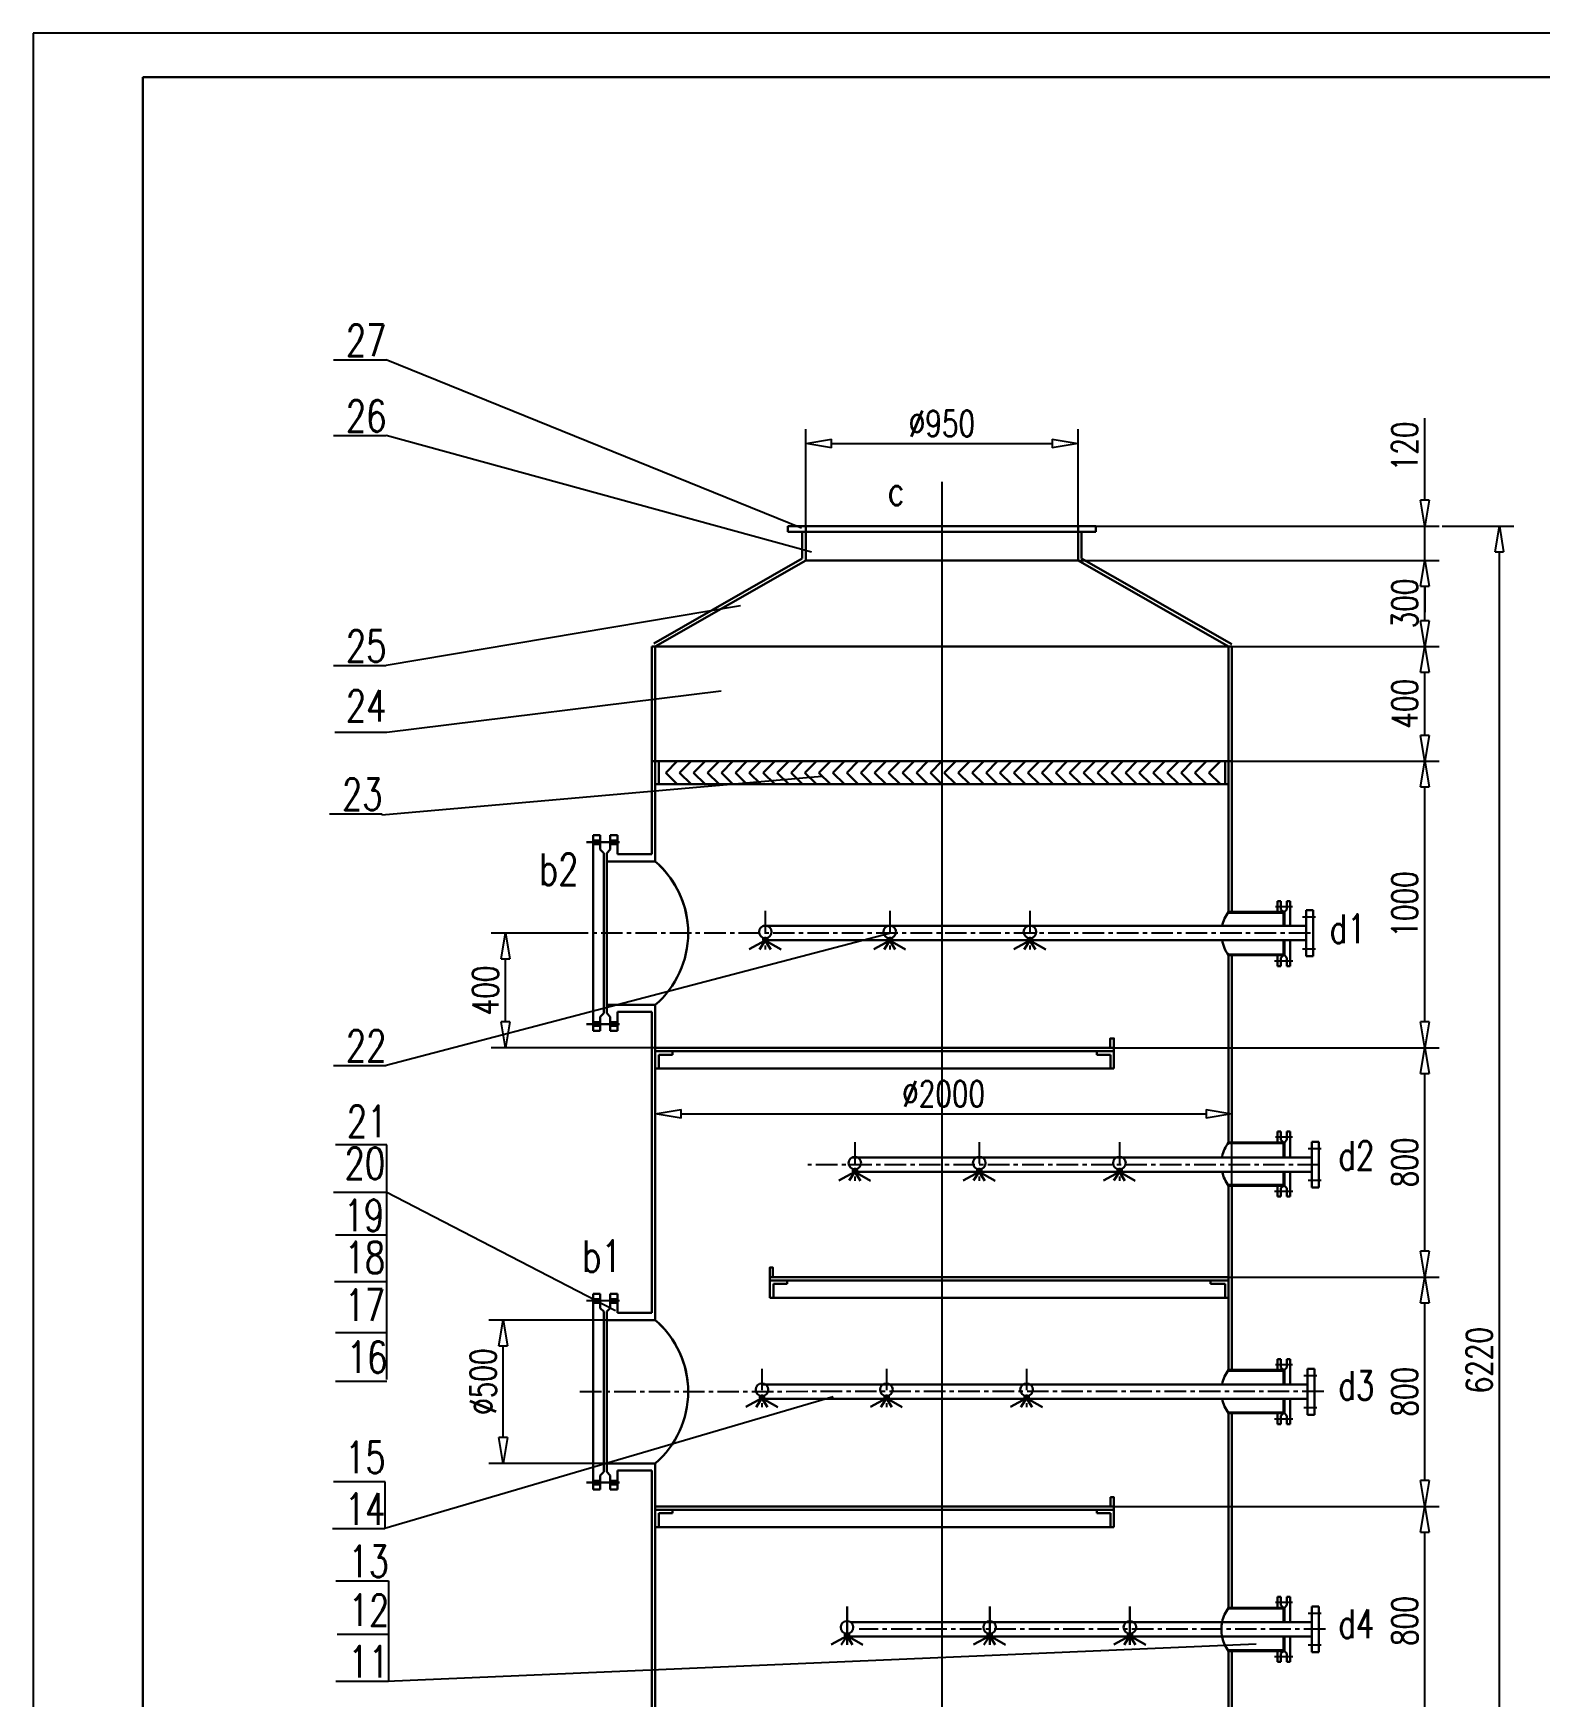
# Model space of a CAD drawing. Header units: inches. Extents: x -49906 to 274435, y 31852 to 49661.
# Drawn here: x -35212 to -29957, y 43858 to 49661 of the extents above; entities that cross this region are included whole.
import ezdxf

# ---------------------------------------------------------------- set-up
doc = ezdxf.new("R2010")
doc.units = ezdxf.units.IN
doc.header["$LTSCALE"] = 60
doc.header["$MEASUREMENT"] = 0
doc.linetypes.add('CENTER', pattern=[2, 1.25, -0.25, 0.25, -0.25])
doc.linetypes.add('CENTERX2', pattern=[101.6, 63.5, -12.7, 12.7, -12.7])
for name, color, linetype in [('2', 2, 'Continuous'), ('4', 4, 'Continuous'), ('cen', 1, 'CENTER'), ('文字', 3, 'Continuous'), ('细实线', 7, 'Continuous')]:
    doc.layers.add(name, color=color, linetype=linetype)
doc.layers.add('粗实线', color=7, linetype='Continuous', lineweight=30)
doc.styles.get("Standard").update_dxf_attribs({"font": 'txt.shx', "width": 0.75, "bigfont": 'hztxt.shx'})
doc.styles.add('中文', font='txt.shx', dxfattribs={"width": 0.75, "bigfont": 'gbcbig.shx'})
doc.dimstyles.new('ST1-1', dxfattribs={"dimtxt": 90, "dimasz": 90, "dimexe": 50, "dimexo": 0, "dimgap": 25, "dimtad": 1, "dimtxsty": 'Standard', "dimblk": 'CLOSEDBLANK', "dimcen": 3, "dimadec": 0, "dimazin": 0, "dimtfac": 1, "dimtmove": 0, "dimatfit": 3, "dimfxl": 1, "dimarcsym": 1})

# ---------------------------------------------------------------- blocks, each defined once
blk = doc.blocks.new('_CLOSEDBLANK')
at = {"color": 0, "linetype": 'ByBlock'}
for p, q in [((-1, 0.167), (0, 0)), ((-1, 0.167), (-1, -0.167)), ((0, 0), (-1, -0.167))]:
    blk.add_line(p, q, dxfattribs=at)
blk = doc.blocks.new('*D195')
at = {"layer": 'Defpoints', "color": 0}
for p in [(-33564.7, 46521.8), (-33282.7, 46521.8), (-33042.3, 46121.8)]:
    blk.add_point(p, dxfattribs=at)
at = {"layer": '细实线', "color": 0, "lineweight": -2}
for p, q in [((-33282.7, 46521.8), (-33614.7, 46521.8)), ((-33564.7, 46211.8), (-33564.7, 46431.8)), ((-33042.3, 46121.8), (-33614.7, 46121.8))]:
    blk.add_line(p, q, dxfattribs=at)
at = {"layer": '细实线', "color": 0, "lineweight": -2, "xscale": 90, "yscale": 90, "zscale": 90}
for p, rotation in [((-33564.7, 46521.8), 90), ((-33564.7, 46121.8), 270)]:
    blk.add_blockref('_CLOSEDBLANK', p, dxfattribs=dict(at, rotation=rotation))
at = {"layer": '细实线', "color": 0, "insert": (-33634.7, 46321.8), "char_height": 90, "attachment_point": 5, "rotation": 90, "style": '中文'}
blk.add_mtext('400', dxfattribs=at)
blk = doc.blocks.new('*D196')
at = {"layer": 'Defpoints', "color": 0}
for p in [(-31030.3, 47521.8), (-30357.5, 47521.8), (-31042.3, 47121.8)]:
    blk.add_point(p, dxfattribs=at)
at = {"layer": '细实线', "color": 0, "lineweight": -2}
for p, q in [((-31030.3, 47521.8), (-30307.5, 47521.8)), ((-30357.5, 47211.8), (-30357.5, 47431.8)), ((-31042.3, 47121.8), (-30307.5, 47121.8))]:
    blk.add_line(p, q, dxfattribs=at)
at = {"layer": '细实线', "color": 0, "lineweight": -2, "xscale": 90, "yscale": 90, "zscale": 90}
for p, rotation in [((-30357.5, 47521.8), 90), ((-30357.5, 47121.8), 270)]:
    blk.add_blockref('_CLOSEDBLANK', p, dxfattribs=dict(at, rotation=rotation))
at = {"layer": '细实线', "color": 0, "insert": (-30427.5, 47321.8), "char_height": 90, "attachment_point": 5, "rotation": 90, "style": '中文'}
blk.add_mtext('400', dxfattribs=at)
blk = doc.blocks.new('*D197')
at = {"layer": 'Defpoints', "color": 0}
for p in [(-31442.3, 44521.8), (-30357.5, 44521.8), (-31530.4, 43721.8)]:
    blk.add_point(p, dxfattribs=at)
at = {"layer": '细实线', "color": 0, "lineweight": -2}
for p, q in [((-31442.3, 44521.8), (-30307.5, 44521.8)), ((-30357.5, 43811.8), (-30357.5, 44431.8)), ((-31530.4, 43721.8), (-30307.5, 43721.8))]:
    blk.add_line(p, q, dxfattribs=at)
at = {"layer": '细实线', "color": 0, "lineweight": -2, "xscale": 90, "yscale": 90, "zscale": 90}
for p, rotation in [((-30357.5, 44521.8), 90), ((-30357.5, 43721.8), 270)]:
    blk.add_blockref('_CLOSEDBLANK', p, dxfattribs=dict(at, rotation=rotation))
at = {"layer": '细实线', "color": 0, "insert": (-30427.5, 44121.8), "char_height": 90, "attachment_point": 5, "rotation": 90, "style": '中文'}
blk.add_mtext('800', dxfattribs=at)
blk = doc.blocks.new('*D199')
at = {"layer": 'Defpoints', "color": 0}
for p in [(-31030.3, 45891.5), (-33042.3, 45438.2), (-31030.3, 45406.6)]:
    blk.add_point(p, dxfattribs=at)
at = {"layer": '细实线', "color": 0, "lineweight": -2}
for p, q in [((-33042.3, 45438.2), (-33042.3, 45941.5)), ((-31030.3, 45406.6), (-31030.3, 45941.5)), ((-32952.3, 45891.5), (-31120.3, 45891.5))]:
    blk.add_line(p, q, dxfattribs=at)
at = {"layer": '细实线', "color": 0, "lineweight": -2, "xscale": 90, "yscale": 90, "zscale": 90, "rotation": 180}
blk.add_blockref('_CLOSEDBLANK', (-33042.3, 45891.5), dxfattribs=at)
at = {"layer": '细实线', "color": 0, "lineweight": -2, "xscale": 90, "yscale": 90, "zscale": 90}
blk.add_blockref('_CLOSEDBLANK', (-31030.3, 45891.5), dxfattribs=at)
at = {"layer": '细实线', "color": 0, "insert": (-32036.3, 45961.5), "char_height": 90, "attachment_point": 5, "style": '中文'}
blk.add_mtext('%%c2000', dxfattribs=at)
blk = doc.blocks.new('*D200')
at = {"layer": 'Defpoints', "color": 0}
for p in [(-33572.7, 45171.8), (-33042.3, 45171.8), (-33042.3, 44671.8)]:
    blk.add_point(p, dxfattribs=at)
at = {"layer": '细实线', "color": 0, "lineweight": -2}
for p, q in [((-33042.3, 45171.8), (-33622.7, 45171.8)), ((-33572.7, 44761.8), (-33572.7, 45081.8)), ((-33042.3, 44671.8), (-33622.7, 44671.8))]:
    blk.add_line(p, q, dxfattribs=at)
at = {"layer": '细实线', "color": 0, "lineweight": -2, "xscale": 90, "yscale": 90, "zscale": 90}
for p, rotation in [((-33572.7, 45171.8), 90), ((-33572.7, 44671.8), 270)]:
    blk.add_blockref('_CLOSEDBLANK', p, dxfattribs=dict(at, rotation=rotation))
at = {"layer": '细实线', "color": 0, "insert": (-33642.7, 44956.9), "char_height": 90, "attachment_point": 5, "rotation": 90, "style": '中文'}
blk.add_mtext('%%C500', dxfattribs=at)
blk = doc.blocks.new('*D201')
at = {"layer": 'Defpoints', "color": 0}
for p in [(-31530.4, 45321.8), (-30357.5, 45321.8), (-31442.3, 44521.8)]:
    blk.add_point(p, dxfattribs=at)
at = {"layer": '细实线', "color": 0, "lineweight": -2}
for p, q in [((-31530.4, 45321.8), (-30307.5, 45321.8)), ((-30357.5, 44611.8), (-30357.5, 45231.8)), ((-31442.3, 44521.8), (-30307.5, 44521.8))]:
    blk.add_line(p, q, dxfattribs=at)
at = {"layer": '细实线', "color": 0, "lineweight": -2, "xscale": 90, "yscale": 90, "zscale": 90}
for p, rotation in [((-30357.5, 45321.8), 90), ((-30357.5, 44521.8), 270)]:
    blk.add_blockref('_CLOSEDBLANK', p, dxfattribs=dict(at, rotation=rotation))
at = {"layer": '细实线', "color": 0, "insert": (-30427.5, 44921.8), "char_height": 90, "attachment_point": 5, "rotation": 90, "style": '中文'}
blk.add_mtext('800', dxfattribs=at)
blk = doc.blocks.new('*D202')
at = {"layer": 'Defpoints', "color": 0}
for p in [(-31442.3, 46121.8), (-30357.5, 46121.8), (-31530.4, 45321.8)]:
    blk.add_point(p, dxfattribs=at)
at = {"layer": '细实线', "color": 0, "lineweight": -2}
for p, q in [((-31442.3, 46121.8), (-30307.5, 46121.8)), ((-30357.5, 45411.8), (-30357.5, 46031.8)), ((-31530.4, 45321.8), (-30307.5, 45321.8))]:
    blk.add_line(p, q, dxfattribs=at)
at = {"layer": '细实线', "color": 0, "lineweight": -2, "xscale": 90, "yscale": 90, "zscale": 90}
for p, rotation in [((-30357.5, 46121.8), 90), ((-30357.5, 45321.8), 270)]:
    blk.add_blockref('_CLOSEDBLANK', p, dxfattribs=dict(at, rotation=rotation))
at = {"layer": '细实线', "color": 0, "insert": (-30427.5, 45721.8), "char_height": 90, "attachment_point": 5, "rotation": 90, "style": '中文'}
blk.add_mtext('800', dxfattribs=at)
blk = doc.blocks.new('*D203')
at = {"layer": 'Defpoints', "color": 0}
for p in [(-31567.3, 47821.8), (-30357.5, 47821.8), (-31042.3, 47521.8)]:
    blk.add_point(p, dxfattribs=at)
at = {"layer": '细实线', "color": 0, "lineweight": -2}
for p, q in [((-31567.3, 47821.8), (-30307.5, 47821.8)), ((-30357.5, 47611.8), (-30357.5, 47731.8)), ((-31042.3, 47521.8), (-30307.5, 47521.8))]:
    blk.add_line(p, q, dxfattribs=at)
at = {"layer": '细实线', "color": 0, "lineweight": -2, "xscale": 90, "yscale": 90, "zscale": 90}
for p, rotation in [((-30357.5, 47821.8), 90), ((-30357.5, 47521.8), 270)]:
    blk.add_blockref('_CLOSEDBLANK', p, dxfattribs=dict(at, rotation=rotation))
at = {"layer": '细实线', "color": 0, "insert": (-30427.5, 47671.8), "char_height": 90, "attachment_point": 5, "rotation": 90, "style": '中文'}
blk.add_mtext('300', dxfattribs=at)
blk = doc.blocks.new('*D204')
at = {"layer": 'Defpoints', "color": 0}
for p in [(-31505.3, 47941.8), (-30357.5, 47941.8), (-31567.3, 47821.8)]:
    blk.add_point(p, dxfattribs=at)
at = {"layer": '细实线', "color": 0, "lineweight": -2}
for p, q in [((-30357.5, 48031.8), (-30357.5, 48318)), ((-31505.3, 47941.8), (-30307.5, 47941.8)), ((-30357.5, 47821.8), (-30357.5, 47941.8)), ((-31567.3, 47821.8), (-30307.5, 47821.8)), ((-30357.5, 47731.8), (-30357.5, 47641.8))]:
    blk.add_line(p, q, dxfattribs=at)
at = {"layer": '细实线', "color": 0, "lineweight": -2, "xscale": 90, "yscale": 90, "zscale": 90}
for p, rotation in [((-30357.5, 47941.8), 270), ((-30357.5, 47821.8), 90)]:
    blk.add_blockref('_CLOSEDBLANK', p, dxfattribs=dict(at, rotation=rotation))
at = {"layer": '细实线', "color": 0, "insert": (-30427.5, 48219.9), "char_height": 90, "attachment_point": 5, "rotation": 90, "style": '中文'}
blk.add_mtext('120', dxfattribs=at)
blk = doc.blocks.new('*D205')
at = {"layer": 'Defpoints', "color": 0}
for p in [(-31567.3, 48229.7), (-32517.3, 47921.8), (-31567.3, 47921.8)]:
    blk.add_point(p, dxfattribs=at)
at = {"layer": '细实线', "color": 0, "lineweight": -2}
for p, q in [((-32517.3, 47921.8), (-32517.3, 48279.7)), ((-32427.3, 48229.7), (-31657.3, 48229.7)), ((-31567.3, 47921.8), (-31567.3, 48279.7))]:
    blk.add_line(p, q, dxfattribs=at)
at = {"layer": '细实线', "color": 0, "lineweight": -2, "xscale": 90, "yscale": 90, "zscale": 90, "rotation": 180}
blk.add_blockref('_CLOSEDBLANK', (-32517.3, 48229.7), dxfattribs=at)
at = {"layer": '细实线', "color": 0, "lineweight": -2, "xscale": 90, "yscale": 90, "zscale": 90}
blk.add_blockref('_CLOSEDBLANK', (-31567.3, 48229.7), dxfattribs=at)
at = {"layer": '细实线', "color": 0, "insert": (-32042.3, 48299.7), "char_height": 90, "attachment_point": 5, "style": '中文'}
blk.add_mtext('%%C950', dxfattribs=at)
blk = doc.blocks.new('*D210')
at = {"layer": 'Defpoints', "color": 0}
for p in [(-30297.5, 47941.8), (-30097.5, 47941.8), (-30322.8, 41721.8)]:
    blk.add_point(p, dxfattribs=at)
at = {"layer": '细实线', "color": 0, "lineweight": -2}
for p, q in [((-30297.5, 47941.8), (-30047.5, 47941.8)), ((-30097.5, 41811.8), (-30097.5, 47851.8)), ((-30322.8, 41721.8), (-30047.5, 41721.8))]:
    blk.add_line(p, q, dxfattribs=at)
at = {"layer": '细实线', "color": 0, "lineweight": -2, "xscale": 90, "yscale": 90, "zscale": 90}
for p, rotation in [((-30097.5, 47941.8), 90), ((-30097.5, 41721.8), 270)]:
    blk.add_blockref('_CLOSEDBLANK', p, dxfattribs=dict(at, rotation=rotation))
at = {"layer": '细实线', "color": 0, "insert": (-30167.5, 45031.8), "char_height": 90, "attachment_point": 5, "rotation": 90, "style": '中文'}
blk.add_mtext('6220', dxfattribs=at)
blk = doc.blocks.new('*D211')
at = {"layer": 'Defpoints', "color": 0}
for p in [(-31030.3, 47121.8), (-30357.5, 47121.8), (-31030.3, 46121.8)]:
    blk.add_point(p, dxfattribs=at)
at = {"layer": '细实线', "color": 0, "lineweight": -2}
for p, q in [((-31030.3, 47121.8), (-30307.5, 47121.8)), ((-30357.5, 46211.8), (-30357.5, 47031.8)), ((-31030.3, 46121.8), (-30307.5, 46121.8))]:
    blk.add_line(p, q, dxfattribs=at)
at = {"layer": '细实线', "color": 0, "lineweight": -2, "xscale": 90, "yscale": 90, "zscale": 90}
for p, rotation in [((-30357.5, 47121.8), 90), ((-30357.5, 46121.8), 270)]:
    blk.add_blockref('_CLOSEDBLANK', p, dxfattribs=dict(at, rotation=rotation))
at = {"layer": '细实线', "color": 0, "insert": (-30427.5, 46621.8), "char_height": 90, "attachment_point": 5, "rotation": 90, "style": '中文'}
blk.add_mtext('1000', dxfattribs=at)

msp = doc.modelspace()

# ---------------------------------------------------------------- linework, layer by layer
at = {"layer": '2'}
for p, q in [((-32812.226, 47365.981), (-33978.275, 47221.691)), ((-33978.229, 45782.689), (-34158.248, 45782.689)), ((-33978.229, 45468.562), (-33978.229, 45782.689)), ((-33978.229, 45468.562), (-34158.248, 45468.562)), ((-33978.229, 45305.929), (-33978.229, 45468.562)), ((-33978.229, 44964.369), (-33978.229, 45305.929)), ((-33978.229, 45127.002), (-34158.248, 45127.002)), ((-33978.229, 44956.949), (-34158.248, 44956.949)), ((-33984.488, 44607.413), (-34164.507, 44607.413)), ((-33984.488, 44444.78), (-33984.488, 44607.413)), ((-33971.872, 44074.519), (-34151.89, 44074.519)), ((-33971.872, 43911.886), (-33971.872, 44074.519))]:
    msp.add_line(p, q, dxfattribs=at)
at = {"layer": '4', "linetype": 'CENTERX2', "ltscale": 2}
for p, q in [((-32042.257, 48096.001), (-32042.257, 41526.037)), ((-32042.257, 45319.094), (-32042.257, 42253.573))]:
    msp.add_line(p, q, dxfattribs=at)
at = {"layer": '4'}
for p, q in [((-32042.257, 45976.949), (-32042.257, 45346.69)), ((-32042.257, 45976.949), (-32042.257, 45346.69)), ((-32042.257, 44376.949), (-32042.257, 43958.69)), ((-32042.257, 44376.949), (-32042.257, 43958.69))]:
    msp.add_line(p, q, dxfattribs=at)
at = {"layer": 'cen'}
for p, q in [((-30878.784, 46614.681), (-30819.339, 46614.681)), ((-32658.282, 46599.058), (-32658.282, 46464.564)), ((-32224.18, 46599.058), (-32224.18, 46464.564)), ((-31735.068, 46599.058), (-31735.068, 46464.564)), ((-30739.111, 46577.402), (-30783.867, 46577.402)), ((-30756.392, 46521.764), (-33313.027, 46521.764)), ((-30739.111, 46466.125), (-30783.867, 46466.125)), ((-30882.235, 46425.707), (-30818.513, 46425.707)), ((-32346.037, 45792.498), (-32346.037, 45658.003)), ((-31911.934, 45792.498), (-31911.934, 45658.003)), ((-31422.822, 45792.498), (-31422.822, 45658.003)), ((-30878.784, 45810.614), (-30819.339, 45810.614)), ((-30719.483, 45769.514), (-30764.239, 45769.514)), ((-30726.942, 45713.875), (-32509.605, 45713.875)), ((-30882.235, 45621.64), (-30818.513, 45621.64)), ((-30719.483, 45658.237), (-30764.239, 45658.237)), ((-32669.924, 45001.873), (-32669.924, 44867.379)), ((-32235.822, 45001.873), (-32235.822, 44867.379)), ((-31746.71, 45001.873), (-31746.71, 44867.379)), ((-30878.784, 45016.663), (-30819.339, 45016.663)), ((-30710.235, 44922.694), (-33312.654, 44921.764)), ((-30734.524, 44977.402), (-30779.281, 44977.402)), ((-30734.524, 44866.125), (-30779.281, 44866.125)), ((-30882.235, 44827.69), (-30818.513, 44827.69)), ((-30878.784, 44187.07), (-30819.339, 44187.07)), ((-30719.483, 44148.564), (-30764.239, 44148.564)), ((-30704.473, 44092.925), (-32330.584, 44092.925)), ((-30882.235, 43998.096), (-30818.513, 43998.096)), ((-30719.483, 44037.287), (-30764.239, 44037.287))]:
    msp.add_line(p, q, dxfattribs=at)
at = {"layer": '文字'}
msp.add_lwpolyline([(-35212.225, 49661.279), (-35212.225, 36786.41), (-26118.679, 36786.41), (-26118.679, 49661.279)], close=True, dxfattribs=at)
at = {"layer": '粗实线'}
for p, q in [((-32579.257, 47941.764), (-31505.257, 47941.764)), ((-32579.257, 47941.764), (-32579.257, 47921.764)), ((-32517.257, 47821.764), (-32517.257, 47941.764)), ((-31567.257, 47821.764), (-31567.257, 47941.764)), ((-31505.257, 47941.764), (-31505.257, 47921.764)), ((-32579.257, 47921.764), (-32529.257, 47921.764)), ((-32579.257, 47921.764), (-32529.257, 47921.764)), ((-32529.257, 47829.34), (-32529.257, 47921.764)), ((-32529.257, 47921.764), (-31555.257, 47921.764)), ((-31555.257, 47829.34), (-31555.257, 47921.764)), ((-31555.257, 47921.764), (-31505.257, 47921.764)), ((-31555.257, 47921.764), (-31505.257, 47921.764)), ((-32529.257, 47829.34), (-33047.417, 47532.598)), ((-32517.257, 47821.764), (-33042.257, 47521.764)), ((-32517.257, 47821.764), (-31567.257, 47821.764)), ((-31567.257, 47821.764), (-31042.257, 47521.764)), ((-31555.257, 47829.34), (-31030.257, 47529.927)), ((-33054.257, 47521.764), (-31030.257, 47521.764)), ((-33054.257, 47396.764), (-33054.257, 47521.764)), ((-33042.257, 47371.764), (-33042.257, 47521.764)), ((-31042.257, 46592.685), (-31042.257, 47521.764)), ((-31030.257, 46592.685), (-31030.257, 47521.764)), ((-33054.257, 46796.764), (-33054.257, 47396.764)), ((-33042.257, 46771.764), (-33042.257, 47371.764)), ((-33054.257, 47121.764), (-31030.257, 47121.764)), ((-33042.257, 47121.764), (-31042.257, 47121.764)), ((-33042.257, 47121.764), (-33042.257, 47041.12)), ((-33030.257, 47121.764), (-33030.257, 47041.12)), ((-33005.857, 47081.442), (-32965.535, 47121.764)), ((-33005.857, 47081.442), (-32965.535, 47041.12)), ((-32957.263, 47081.442), (-32916.941, 47121.764)), ((-32957.263, 47081.442), (-32916.941, 47041.12)), ((-32908.67, 47081.442), (-32868.348, 47121.764)), ((-32908.67, 47081.442), (-32868.348, 47041.12)), ((-32860.076, 47081.442), (-32819.754, 47121.764)), ((-32860.076, 47081.442), (-32819.754, 47041.12)), ((-32811.483, 47081.442), (-32771.161, 47121.764)), ((-32811.483, 47081.442), (-32771.161, 47041.12)), ((-32762.889, 47081.442), (-32722.567, 47121.764)), ((-32762.889, 47081.442), (-32722.567, 47041.12)), ((-32714.295, 47081.442), (-32673.974, 47121.764)), ((-32714.295, 47081.442), (-32673.974, 47041.12)), ((-32665.702, 47081.442), (-32625.38, 47121.764)), ((-32665.702, 47081.442), (-32625.38, 47041.12)), ((-32617.108, 47081.442), (-32576.787, 47121.764)), ((-32617.108, 47081.442), (-32576.787, 47041.12)), ((-32568.515, 47081.442), (-32528.193, 47121.764)), ((-32568.515, 47081.442), (-32528.193, 47041.12)), ((-32519.921, 47081.442), (-32479.599, 47121.764)), ((-32519.921, 47081.442), (-32479.599, 47041.12)), ((-32471.328, 47081.442), (-32431.006, 47121.764)), ((-32471.328, 47081.442), (-32431.006, 47041.12)), ((-32422.734, 47081.442), (-32382.412, 47121.764)), ((-32422.734, 47081.442), (-32382.412, 47041.12)), ((-32374.141, 47081.442), (-32333.819, 47121.764)), ((-32374.141, 47081.442), (-32333.819, 47041.12)), ((-32325.547, 47081.442), (-32285.225, 47121.764)), ((-32325.547, 47081.442), (-32285.225, 47041.12)), ((-32276.953, 47081.442), (-32236.632, 47121.764)), ((-32276.953, 47081.442), (-32236.632, 47041.12)), ((-32228.36, 47081.442), (-32188.038, 47121.764)), ((-32228.36, 47081.442), (-32188.038, 47041.12)), ((-32179.766, 47081.442), (-32139.444, 47121.764)), ((-32179.766, 47081.442), (-32139.444, 47041.12)), ((-32131.173, 47081.442), (-32090.851, 47121.764)), ((-32131.173, 47081.442), (-32090.851, 47041.12)), ((-32082.579, 47081.442), (-32042.257, 47121.764)), ((-32082.579, 47081.442), (-32042.257, 47041.12)), ((-32033.986, 47081.442), (-31993.664, 47121.764)), ((-32033.986, 47081.442), (-31993.664, 47041.12)), ((-31985.392, 47081.442), (-31945.07, 47121.764)), ((-31985.392, 47081.442), (-31945.07, 47041.12)), ((-31936.798, 47081.442), (-31896.477, 47121.764)), ((-31936.798, 47081.442), (-31896.477, 47041.12)), ((-31888.205, 47081.442), (-31847.883, 47121.764)), ((-31888.205, 47081.442), (-31847.883, 47041.12)), ((-31839.611, 47081.442), (-31799.29, 47121.764)), ((-31839.611, 47081.442), (-31799.29, 47041.12)), ((-31791.018, 47081.442), (-31750.696, 47121.764)), ((-31791.018, 47081.442), (-31750.696, 47041.12)), ((-31742.424, 47081.442), (-31702.102, 47121.764)), ((-31742.424, 47081.442), (-31702.102, 47041.12)), ((-31693.831, 47081.442), (-31653.509, 47121.764)), ((-31693.831, 47081.442), (-31653.509, 47041.12)), ((-31645.237, 47081.442), (-31604.915, 47121.764)), ((-31645.237, 47081.442), (-31604.915, 47041.12)), ((-31596.644, 47081.442), (-31556.322, 47121.764)), ((-31596.644, 47081.442), (-31556.322, 47041.12)), ((-31548.05, 47081.442), (-31507.728, 47121.764)), ((-31548.05, 47081.442), (-31507.728, 47041.12)), ((-31499.456, 47081.442), (-31459.135, 47121.764)), ((-31499.456, 47081.442), (-31459.135, 47041.12)), ((-31450.863, 47081.442), (-31410.541, 47121.764)), ((-31450.863, 47081.442), (-31410.541, 47041.12)), ((-31402.269, 47081.442), (-31361.947, 47121.764)), ((-31402.269, 47081.442), (-31361.947, 47041.12)), ((-31353.676, 47081.442), (-31313.354, 47121.764)), ((-31353.676, 47081.442), (-31313.354, 47041.12)), ((-31305.082, 47081.442), (-31264.76, 47121.764)), ((-31305.082, 47081.442), (-31264.76, 47041.12)), ((-31256.489, 47081.442), (-31216.167, 47121.764)), ((-31256.489, 47081.442), (-31216.167, 47041.12)), ((-31207.895, 47081.442), (-31167.573, 47121.764)), ((-31207.895, 47081.442), (-31167.573, 47041.12)), ((-31159.301, 47081.442), (-31118.98, 47121.764)), ((-31159.301, 47081.442), (-31118.98, 47041.12)), ((-31110.708, 47081.442), (-31070.386, 47121.764)), ((-31110.708, 47081.442), (-31070.386, 47041.12)), ((-31054.257, 47121.764), (-31054.257, 47041.12)), ((-31042.257, 47121.764), (-31042.257, 47041.12)), ((-33042.257, 47041.12), (-31042.257, 47041.12)), ((-33042.257, 47041.12), (-33030.257, 47041.12)), ((-31042.257, 47041.12), (-31054.257, 47041.12)), ((-33167.221, 46838.78), (-33281.951, 46838.78)), ((-33233.985, 46863.032), (-33258.85, 46863.032)), ((-33258.85, 46863.032), (-33258.85, 46226.79)), ((-33233.985, 46845.03), (-33258.85, 46845.03)), ((-33233.985, 46813.78), (-33233.985, 46863.032)), ((-33199.122, 46863.032), (-33174.257, 46863.032)), ((-33199.122, 46813.78), (-33199.122, 46863.032)), ((-33199.122, 46845.03), (-33174.257, 46845.03)), ((-33174.257, 46863.032), (-33174.257, 46796.764)), ((-33233.985, 46832.53), (-33258.85, 46832.53)), ((-33233.985, 46813.78), (-33221.485, 46801.28)), ((-33221.485, 46242.247), (-33221.485, 46801.28)), ((-33199.122, 46813.78), (-33211.622, 46801.28)), ((-33211.622, 46271.764), (-33211.622, 46801.28)), ((-33199.122, 46832.53), (-33174.257, 46832.53)), ((-33174.257, 46796.764), (-33054.257, 46796.764)), ((-33211.622, 46771.764), (-33042.257, 46771.764)), ((-30871.049, 46633.359), (-30871.049, 46595.685)), ((-30859.435, 46633.359), (-30871.049, 46633.359)), ((-30859.435, 46604.751), (-30859.435, 46633.359)), ((-30851.059, 46595.685), (-30859.435, 46604.751)), ((-30847.087, 46595.685), (-30838.712, 46604.751)), ((-30838.712, 46633.359), (-30827.097, 46633.359)), ((-30838.712, 46604.751), (-30838.712, 46633.359)), ((-30827.097, 46633.359), (-30827.097, 46546.764)), ((-30771.435, 46546.764), (-32666.196, 46546.764)), ((-31043.535, 46592.685), (-30851.059, 46592.685)), ((-31042.11, 46595.685), (-30851.059, 46595.685)), ((-30851.059, 46546.764), (-30851.059, 46595.685)), ((-30847.087, 46546.764), (-30847.087, 46595.685)), ((-30771.435, 46601.764), (-30771.435, 46546.764)), ((-30746.57, 46601.764), (-30771.435, 46601.764)), ((-30771.435, 46546.764), (-30771.435, 46441.764)), ((-30746.57, 46546.764), (-30746.57, 46601.764)), ((-30746.57, 46546.764), (-30746.57, 46601.764)), ((-30746.57, 46546.764), (-30746.57, 46576.28)), ((-30746.57, 46546.764), (-30746.57, 46576.28)), ((-30746.57, 46441.764), (-30746.57, 46546.764)), ((-33258.85, 46496.764), (-33258.85, 46180.495)), ((-33221.485, 46242.247), (-33221.485, 46496.764)), ((-33211.622, 46242.247), (-33211.622, 46496.764)), ((-32658.282, 46496.059), (-32714.123, 46465.788)), ((-32658.282, 46496.059), (-32678.187, 46465.038)), ((-30771.435, 46496.764), (-32665.498, 46496.764)), ((-32658.282, 46496.059), (-32639.03, 46464.629)), ((-32658.282, 46496.059), (-32603.086, 46464.629)), ((-32224.18, 46496.059), (-32280.02, 46465.788)), ((-32224.18, 46496.059), (-32244.084, 46465.038)), ((-32224.18, 46496.059), (-32204.927, 46464.629)), ((-32224.18, 46496.059), (-32168.983, 46464.629)), ((-31735.068, 46496.059), (-31790.908, 46465.788)), ((-31735.068, 46496.059), (-31754.973, 46465.038)), ((-31735.068, 46496.059), (-31715.815, 46464.629)), ((-31735.068, 46496.059), (-31679.872, 46464.629)), ((-30851.059, 46496.764), (-30851.059, 46444.703)), ((-30847.087, 46496.764), (-30847.087, 46444.703)), ((-30827.097, 46407.029), (-30827.097, 46496.764)), ((-31043.535, 46447.703), (-30851.059, 46447.703)), ((-31042.257, 45788.618), (-31042.257, 46447.703)), ((-31042.11, 46444.703), (-30851.059, 46444.703)), ((-31030.257, 45788.618), (-31030.257, 46447.703)), ((-30871.049, 46407.029), (-30871.049, 46444.703)), ((-30851.059, 46444.703), (-30859.435, 46435.636)), ((-30859.435, 46435.636), (-30859.435, 46407.029)), ((-30847.087, 46444.703), (-30838.712, 46435.636)), ((-30838.712, 46435.636), (-30838.712, 46407.029)), ((-30746.57, 46441.764), (-30771.435, 46441.764)), ((-30859.435, 46407.029), (-30871.049, 46407.029)), ((-30838.712, 46407.029), (-30827.097, 46407.029)), ((-33211.622, 46271.764), (-33042.257, 46271.764)), ((-33042.257, 45171.764), (-33042.257, 46271.764)), ((-33167.221, 46204.747), (-33281.951, 46204.747)), ((-33258.85, 46246.764), (-33258.85, 46180.495)), ((-33233.985, 46210.997), (-33258.85, 46210.997)), ((-33233.985, 46198.497), (-33258.85, 46198.497)), ((-33233.985, 46229.747), (-33221.485, 46242.247)), ((-33233.985, 46180.495), (-33233.985, 46229.747)), ((-33199.122, 46229.747), (-33211.622, 46242.247)), ((-33199.122, 46180.495), (-33199.122, 46229.747)), ((-33199.122, 46210.997), (-33174.257, 46210.997)), ((-33199.122, 46198.497), (-33174.257, 46198.497)), ((-33174.257, 46246.764), (-33174.257, 46180.495)), ((-33174.257, 46246.764), (-33174.257, 46180.495)), ((-33174.257, 46246.764), (-33054.257, 46246.764)), ((-33054.257, 45196.764), (-33054.257, 46246.764)), ((-33233.985, 46180.495), (-33258.85, 46180.495)), ((-33199.122, 46180.495), (-33174.257, 46180.495)), ((-33042.257, 46121.764), (-31442.257, 46121.764)), ((-33042.257, 46121.764), (-33042.257, 46049.764)), ((-33042.257, 46109.764), (-31442.257, 46109.764)), ((-33030.257, 46097.764), (-33030.257, 46049.764)), ((-33030.257, 46097.764), (-32982.257, 46097.764)), ((-32982.257, 46109.764), (-32982.257, 46097.764)), ((-31502.257, 46109.764), (-31502.257, 46097.764)), ((-31454.257, 46097.764), (-31502.257, 46097.764)), ((-31454.257, 46097.764), (-31454.257, 46049.764)), ((-31442.257, 46121.764), (-31442.257, 46049.764)), ((-33042.257, 46049.764), (-33030.257, 46049.764)), ((-33030.257, 46049.764), (-31442.257, 46049.764)), ((-31442.257, 46049.764), (-31454.257, 46049.764)), ((-31042.11, 45791.618), (-30851.059, 45791.618)), ((-30871.049, 45829.292), (-30871.049, 45791.618)), ((-30859.435, 45829.292), (-30871.049, 45829.292)), ((-30859.435, 45800.684), (-30859.435, 45829.292)), ((-30851.059, 45791.618), (-30859.435, 45800.684)), ((-30851.059, 45738.875), (-30851.059, 45791.618)), ((-30847.087, 45791.618), (-30838.712, 45800.684)), ((-30847.087, 45738.875), (-30847.087, 45791.618)), ((-30838.712, 45829.292), (-30827.097, 45829.292)), ((-30838.712, 45800.684), (-30838.712, 45829.292)), ((-30827.097, 45829.292), (-30827.097, 45738.875)), ((-30751.807, 45793.875), (-30751.807, 45658.237)), ((-30726.942, 45793.875), (-30751.807, 45793.875)), ((-30726.942, 45738.875), (-30726.942, 45793.875)), ((-30726.942, 45738.875), (-30726.942, 45793.875)), ((-30751.807, 45738.875), (-32356.778, 45738.875)), ((-31043.535, 45788.618), (-30851.059, 45788.618)), ((-30726.942, 45738.875), (-30726.942, 45768.391)), ((-30726.942, 45738.875), (-30726.942, 45768.391)), ((-30726.942, 45633.875), (-30726.942, 45738.875)), ((-32346.037, 45689.499), (-32401.877, 45659.228)), ((-32346.037, 45689.499), (-32365.941, 45658.478)), ((-30751.807, 45688.875), (-32347.187, 45688.875)), ((-32346.037, 45689.499), (-32326.784, 45658.069)), ((-32346.037, 45689.499), (-32290.84, 45658.069)), ((-31911.934, 45689.499), (-31967.775, 45659.228)), ((-31911.934, 45689.499), (-31931.839, 45658.478)), ((-31911.934, 45689.499), (-31892.682, 45658.069)), ((-31911.934, 45689.499), (-31856.738, 45658.069)), ((-31422.822, 45689.499), (-31478.663, 45659.228)), ((-31422.822, 45689.499), (-31442.727, 45658.478)), ((-31422.822, 45689.499), (-31403.57, 45658.069)), ((-31422.822, 45689.499), (-31367.626, 45658.069)), ((-30851.059, 45688.875), (-30851.059, 45640.636)), ((-30847.087, 45688.875), (-30847.087, 45640.636)), ((-30827.097, 45602.962), (-30827.097, 45688.875)), ((-31043.535, 45643.636), (-30851.059, 45643.636)), ((-31042.257, 44994.668), (-31042.257, 45643.636)), ((-31042.11, 45640.636), (-30851.059, 45640.636)), ((-31030.257, 44994.668), (-31030.257, 45643.636)), ((-30871.049, 45602.962), (-30871.049, 45640.636)), ((-30851.059, 45640.636), (-30859.435, 45631.57)), ((-30859.435, 45631.57), (-30859.435, 45602.962)), ((-30847.087, 45640.636), (-30838.712, 45631.57)), ((-30838.712, 45631.57), (-30838.712, 45602.962)), ((-30751.807, 45658.237), (-30751.807, 45633.875)), ((-30726.942, 45633.875), (-30751.807, 45633.875)), ((-30859.435, 45602.962), (-30871.049, 45602.962)), ((-30838.712, 45602.962), (-30827.097, 45602.962)), ((-32642.257, 45321.764), (-31042.257, 45321.764)), ((-32642.257, 45321.764), (-32642.257, 45249.764)), ((-32642.257, 45309.764), (-31042.257, 45309.764)), ((-32630.257, 45297.764), (-32582.257, 45297.764)), ((-32630.257, 45297.764), (-32630.257, 45249.764)), ((-32582.257, 45309.764), (-32582.257, 45297.764)), ((-32443.535, 45321.764), (-31042.232, 45321.764)), ((-32443.535, 45309.764), (-31043.535, 45309.764)), ((-31105.526, 45309.764), (-31105.526, 45297.764)), ((-31057.526, 45297.764), (-31105.526, 45297.764)), ((-31054.257, 45297.764), (-31102.257, 45297.764)), ((-31054.257, 45297.764), (-31054.257, 45249.764)), ((-31042.257, 45321.764), (-31042.257, 45249.764)), ((-33258.85, 45263.032), (-33258.85, 44946.764)), ((-33233.985, 45263.032), (-33258.85, 45263.032)), ((-33233.985, 45245.03), (-33258.85, 45245.03)), ((-33233.985, 45232.53), (-33258.85, 45232.53)), ((-33233.985, 45213.78), (-33233.985, 45263.032)), ((-33233.985, 45213.78), (-33221.485, 45201.28)), ((-33199.122, 45213.78), (-33211.622, 45201.28)), ((-33199.122, 45213.78), (-33199.122, 45263.032)), ((-33199.122, 45263.032), (-33174.257, 45263.032)), ((-33199.122, 45245.03), (-33174.257, 45245.03)), ((-33199.122, 45232.53), (-33174.257, 45232.53)), ((-33174.257, 45263.032), (-33174.257, 45196.764)), ((-32642.257, 45249.764), (-31042.257, 45249.764)), ((-32642.257, 45249.764), (-32630.257, 45249.764)), ((-32443.535, 45249.764), (-31043.535, 45249.764)), ((-31045.526, 45249.764), (-31057.526, 45249.764)), ((-31042.257, 45249.764), (-31054.257, 45249.764)), ((-33221.485, 44946.764), (-33221.485, 45201.28)), ((-33211.622, 44946.764), (-33211.622, 45201.28)), ((-33211.622, 44642.247), (-33211.622, 45171.764)), ((-33211.622, 45171.764), (-33042.257, 45171.764)), ((-33174.257, 45196.764), (-33054.257, 45196.764)), ((-33258.85, 45042.799), (-33258.85, 44580.495)), ((-33221.485, 44642.247), (-33221.485, 45032.175)), ((-31043.535, 44994.668), (-30851.059, 44994.668)), ((-31042.11, 44997.668), (-30851.059, 44997.668)), ((-30871.049, 45035.341), (-30871.049, 44997.668)), ((-30859.435, 45035.341), (-30871.049, 45035.341)), ((-30859.435, 45006.734), (-30859.435, 45035.341)), ((-30851.059, 44997.668), (-30859.435, 45006.734)), ((-30851.059, 44946.764), (-30851.059, 44997.668)), ((-30847.087, 44997.668), (-30838.712, 45006.734)), ((-30847.087, 44946.764), (-30847.087, 44997.668)), ((-30838.712, 45035.341), (-30827.097, 45035.341)), ((-30838.712, 45006.734), (-30838.712, 45035.341)), ((-30827.097, 45035.341), (-30827.097, 44946.764)), ((-30766.849, 45001.764), (-30766.849, 44946.764)), ((-30741.984, 45001.764), (-30766.849, 45001.764)), ((-30741.984, 44946.764), (-30741.984, 45001.764)), ((-30741.984, 44946.764), (-30741.984, 45001.764)), ((-30766.849, 44946.764), (-32669.924, 44946.764)), ((-30766.849, 44946.764), (-30766.849, 44841.764)), ((-30741.984, 44946.764), (-30741.984, 44976.28)), ((-30741.984, 44946.764), (-30741.984, 44976.28)), ((-30741.984, 44841.764), (-30741.984, 44946.764)), ((-32669.924, 44898.874), (-32725.764, 44868.604)), ((-32669.924, 44898.874), (-32689.828, 44867.853)), ((-30766.849, 44896.764), (-32673.818, 44896.764)), ((-32669.924, 44898.874), (-32650.671, 44867.445)), ((-32669.924, 44898.874), (-32614.728, 44867.445)), ((-32235.822, 44898.874), (-32291.662, 44868.604)), ((-32235.822, 44898.874), (-32255.726, 44867.853)), ((-32235.822, 44898.874), (-32216.569, 44867.445)), ((-32235.822, 44898.874), (-32180.625, 44867.445)), ((-31746.71, 44898.874), (-31802.55, 44868.604)), ((-31746.71, 44898.874), (-31766.614, 44867.853)), ((-31746.71, 44898.874), (-31727.457, 44867.445)), ((-31746.71, 44898.874), (-31691.513, 44867.445)), ((-30851.059, 44896.764), (-30851.059, 44846.685)), ((-30847.087, 44896.764), (-30847.087, 44846.685)), ((-30827.097, 44809.012), (-30827.097, 44896.764)), ((-31043.535, 44849.685), (-30851.059, 44849.685)), ((-31042.257, 44165.074), (-31042.257, 44849.685)), ((-31042.11, 44846.685), (-30851.059, 44846.685)), ((-31030.257, 44165.074), (-31030.257, 44849.685)), ((-30871.049, 44809.012), (-30871.049, 44846.685)), ((-30859.435, 44809.012), (-30871.049, 44809.012)), ((-30851.059, 44846.685), (-30859.435, 44837.619)), ((-30859.435, 44837.619), (-30859.435, 44809.012)), ((-30847.087, 44846.685), (-30838.712, 44837.619)), ((-30838.712, 44837.619), (-30838.712, 44809.012)), ((-30838.712, 44809.012), (-30827.097, 44809.012)), ((-30741.984, 44841.764), (-30766.849, 44841.764)), ((-33258.85, 44646.764), (-33258.85, 44580.495)), ((-33233.985, 44629.747), (-33221.485, 44642.247)), ((-33233.985, 44580.495), (-33233.985, 44629.747)), ((-33211.622, 44671.764), (-33042.257, 44671.764)), ((-33199.122, 44629.747), (-33211.622, 44642.247)), ((-33199.122, 44580.495), (-33199.122, 44629.747)), ((-33174.257, 44646.764), (-33054.257, 44646.764)), ((-33174.257, 44646.764), (-33174.257, 44580.495)), ((-33174.257, 44646.764), (-33174.257, 44580.495)), ((-33054.257, 41940.006), (-33054.257, 44646.764)), ((-33042.257, 41766.006), (-33042.257, 44671.764)), ((-33167.221, 44604.747), (-33281.951, 44604.747)), ((-33233.985, 44610.997), (-33258.85, 44610.997)), ((-33233.985, 44598.497), (-33258.85, 44598.497)), ((-33233.985, 44580.495), (-33258.85, 44580.495)), ((-33199.122, 44610.997), (-33174.257, 44610.997)), ((-33199.122, 44598.497), (-33174.257, 44598.497)), ((-33199.122, 44580.495), (-33174.257, 44580.495)), ((-33042.257, 44521.764), (-31442.257, 44521.764)), ((-33042.257, 44521.764), (-33042.257, 44449.764)), ((-33042.257, 44521.764), (-31442.257, 44521.764)), ((-33042.257, 44521.764), (-33042.257, 44449.764)), ((-31442.257, 44521.764), (-31442.257, 44449.764)), ((-31442.257, 44521.764), (-31442.257, 44449.764)), ((-33042.257, 44509.764), (-31442.257, 44509.764)), ((-33042.257, 44509.764), (-31442.257, 44509.764)), ((-33030.257, 44497.764), (-32982.257, 44497.764)), ((-33030.257, 44497.764), (-33030.257, 44449.764)), ((-33030.257, 44497.764), (-32982.257, 44497.764)), ((-33030.257, 44497.764), (-33030.257, 44449.764)), ((-32982.257, 44509.764), (-32982.257, 44497.764)), ((-32982.257, 44509.764), (-32982.257, 44497.764)), ((-31502.257, 44509.764), (-31502.257, 44497.764)), ((-31502.257, 44509.764), (-31502.257, 44497.764)), ((-31454.257, 44497.764), (-31502.257, 44497.764)), ((-31454.257, 44497.764), (-31502.257, 44497.764)), ((-31454.257, 44497.764), (-31454.257, 44449.764)), ((-31454.257, 44497.764), (-31454.257, 44449.764)), ((-33042.257, 44449.764), (-33030.257, 44449.764)), ((-33042.257, 44449.764), (-33030.257, 44449.764)), ((-33030.257, 44449.764), (-31442.257, 44449.764)), ((-33030.257, 44449.764), (-31442.257, 44449.764)), ((-31442.257, 44449.764), (-31454.257, 44449.764)), ((-31442.257, 44449.764), (-31454.257, 44449.764)), ((-32373.264, 44172.706), (-32373.264, 44038.212)), ((-31875.611, 44172.706), (-31875.611, 44038.212)), ((-31386.499, 44172.706), (-31386.499, 44038.212)), ((-31042.11, 44168.074), (-30851.059, 44168.074)), ((-30871.049, 44205.748), (-30871.049, 44168.074)), ((-30859.435, 44205.748), (-30871.049, 44205.748)), ((-30859.435, 44177.14), (-30859.435, 44205.748)), ((-30851.059, 44168.074), (-30859.435, 44177.14)), ((-30851.059, 44117.925), (-30851.059, 44168.074)), ((-30847.087, 44168.074), (-30838.712, 44177.14)), ((-30847.087, 44117.925), (-30847.087, 44168.074)), ((-30838.712, 44205.748), (-30827.097, 44205.748)), ((-30838.712, 44177.14), (-30838.712, 44205.748)), ((-30827.097, 44205.748), (-30827.097, 44117.925)), ((-30751.807, 44172.925), (-30751.807, 44117.925)), ((-30726.942, 44172.925), (-30751.807, 44172.925)), ((-30726.942, 44117.925), (-30726.942, 44172.925)), ((-30726.942, 44117.925), (-30726.942, 44172.925)), ((-30751.807, 44117.925), (-32360.673, 44117.925)), ((-31043.535, 44165.074), (-30851.059, 44165.074)), ((-30751.807, 44117.925), (-30751.807, 44012.925)), ((-30726.942, 44117.925), (-30726.942, 44147.441)), ((-30726.942, 44117.925), (-30726.942, 44147.441)), ((-30726.942, 44092.925), (-30726.942, 44117.925)), ((-32373.264, 44069.707), (-32429.104, 44039.436)), ((-32373.264, 44069.707), (-32393.168, 44038.686)), ((-32373.264, 44069.707), (-32354.011, 44038.277)), ((-32373.264, 44069.707), (-32318.067, 44038.277)), ((-30751.807, 44067.925), (-32370.134, 44067.925)), ((-31875.611, 44069.707), (-31931.451, 44039.436)), ((-31875.611, 44069.707), (-31895.515, 44038.686)), ((-31875.611, 44069.707), (-31856.358, 44038.277)), ((-31875.611, 44069.707), (-31820.414, 44038.277)), ((-31386.499, 44069.707), (-31442.339, 44039.436)), ((-31386.499, 44069.707), (-31406.403, 44038.686)), ((-31386.499, 44069.707), (-31367.246, 44038.277)), ((-31386.499, 44069.707), (-31331.302, 44038.277)), ((-30851.059, 44067.925), (-30851.059, 44017.092)), ((-30847.087, 44067.925), (-30847.087, 44017.092)), ((-30827.097, 43979.418), (-30827.097, 44067.925)), ((-30726.942, 44012.925), (-30726.942, 44092.925)), ((-31043.535, 44020.092), (-30851.059, 44020.092)), ((-31042.257, 43333.764), (-31042.257, 44020.092)), ((-31042.11, 44017.092), (-30851.059, 44017.092)), ((-31030.257, 43333.764), (-31030.257, 44020.092)), ((-30871.049, 43979.418), (-30871.049, 44017.092)), ((-30851.059, 44017.092), (-30859.435, 44008.025)), ((-30859.435, 44008.025), (-30859.435, 43979.418)), ((-30847.087, 44017.092), (-30838.712, 44008.025)), ((-30838.712, 44008.025), (-30838.712, 43979.418)), ((-30726.942, 44012.925), (-30751.807, 44012.925)), ((-30859.435, 43979.418), (-30871.049, 43979.418)), ((-30838.712, 43979.418), (-30827.097, 43979.418))]:
    msp.add_line(p, q, dxfattribs=at)
for points in [[(-34829.5, 49508.189), (-26271.769, 49508.189), (-26271.769, 36939.5), (-34829.5, 36939.5)], [(-31442.257, 46121.764), (-31454.852, 46121.764), (-31454.852, 46154.186), (-31442.257, 46154.186)], [(-32642.257, 45321.764), (-32632.403, 45321.764), (-32632.403, 45355.692), (-32642.257, 45355.692)], [(-31442.257, 44521.764), (-31453.941, 44521.764), (-31453.941, 44553.478), (-31442.257, 44553.478)]]:
    msp.add_lwpolyline(points, close=True, dxfattribs=at)
for points in [[(-32665.498, 46505.453), (-32665.498, 46496.059), (-32650.41, 46496.059), (-32650.41, 46505.693)], [(-32231.395, 46505.453), (-32231.395, 46496.059), (-32216.307, 46496.059), (-32216.307, 46505.693)], [(-31742.284, 46505.453), (-31742.284, 46496.059), (-31727.195, 46496.059), (-31727.195, 46505.693)], [(-32353.252, 45698.893), (-32353.252, 45689.499), (-32338.164, 45689.499), (-32338.164, 45699.133)], [(-31919.15, 45698.893), (-31919.15, 45689.499), (-31904.061, 45689.499), (-31904.061, 45699.133)], [(-31430.038, 45698.893), (-31430.038, 45689.499), (-31414.949, 45689.499), (-31414.949, 45699.133)], [(-32677.14, 44908.268), (-32677.14, 44898.874), (-32662.051, 44898.874), (-32662.051, 44908.508)], [(-32243.037, 44908.268), (-32243.037, 44898.874), (-32227.949, 44898.874), (-32227.949, 44908.508)], [(-31753.925, 44908.268), (-31753.925, 44898.874), (-31738.837, 44898.874), (-31738.837, 44908.508)], [(-32380.479, 44079.101), (-32380.479, 44069.707), (-32365.391, 44069.707), (-32365.391, 44079.341)], [(-31882.826, 44079.101), (-31882.826, 44069.707), (-31867.738, 44069.707), (-31867.738, 44079.341)], [(-31393.714, 44079.101), (-31393.714, 44069.707), (-31378.626, 44069.707), (-31378.626, 44079.341)]]:
    msp.add_lwpolyline(points, dxfattribs=at)
for centre in [(-32658.282, 46526.236), (-32224.18, 46526.236), (-31735.068, 46526.236), (-32346.037, 45719.676), (-31911.934, 45719.676), (-31422.822, 45719.676), (-32669.924, 44929.052), (-32235.822, 44929.052), (-31746.71, 44929.052), (-32373.264, 44099.884), (-31875.611, 44099.884), (-31386.499, 44099.884)]:
    msp.add_circle(centre, 22, dxfattribs=at)
for centre, radius, start, end in [((-33256.915, 46521.764), 329.512, 310.6503826, 49.3496174), ((-33256.915, 46521.764), 329.512, 4.3512049, 46.0867436), ((-30940.98, 46520.194), 126.199, 143.259344, 167.8460485), ((-30940.98, 46520.194), 126.199, 190.6997054, 216.740656), ((-30940.98, 45716.127), 126.199, 143.259344, 167.8460485), ((-30940.98, 45716.127), 126.199, 167.8460485, 169.6153386), ((-30940.98, 45716.127), 126.199, 192.4709693, 216.740656), ((-33256.915, 44921.764), 329.512, 310.6503826, 49.3496174), ((-33256.915, 44921.764), 329.512, 4.3512049, 46.0867436), ((-30940.98, 44922.176), 126.199, 143.259344, 167.8460485), ((-30940.98, 44922.176), 126.199, 167.8460485, 168.7652711), ((-30940.98, 44922.176), 126.199, 191.6171919, 216.740656), ((-30940.98, 44092.583), 126.199, 143.259344, 167.8460485), ((-30940.98, 44092.583), 126.199, 167.8460485, 216.740656)]:
    msp.add_arc(centre, radius, start, end, dxfattribs=at)
at = {"layer": '细实线'}
for p, q in [((-34165.056, 48521.994), (-33981.557, 48521.994)), ((-32532.435, 47934.297), (-33981.557, 48521.994)), ((-34165.056, 48257.885), (-33981.557, 48257.885)), ((-32496.894, 47851.443), (-33981.557, 48257.885)), ((-32745.091, 47663.648), (-33981.557, 47455.319)), ((-34165.056, 47455.319), (-33981.557, 47455.319)), ((-33978.275, 47221.691), (-34160.136, 47221.691)), ((-33996.029, 46934.371), (-32460.596, 47069.541)), ((-34178.779, 46938.299), (-33995.28, 46938.299)), ((-32225.071, 46520.18), (-33981.557, 46060.422)), ((-34165.056, 46060.422), (-33981.557, 46060.422)), ((-34165.056, 45618.503), (-33981.557, 45618.503)), ((-33181.486, 45204.485), (-33981.557, 45618.503)), ((-34161.729, 45305.929), (-33978.229, 45305.929)), ((-33167.221, 45238.78), (-33281.951, 45238.78)), ((-32421.809, 44904.258), (-33985.254, 44444.536)), ((-34168.754, 44444.536), (-33985.254, 44444.536)), ((-34156.555, 44261.912), (-33973.056, 44261.912)), ((-33973.056, 44261.912), (-33973.056, 44074.519)), ((-30946.075, 44040.614), (-33978.229, 43910.434)), ((-34156.137, 43911.642), (-33972.638, 43911.642))]:
    msp.add_line(p, q, dxfattribs=at)

# ---------------------------------------------------------------- texts
at = {"color": 2, "linetype": 'Continuous', "ltscale": 2, "style": '中文', "width": 0.75}
for s, p in [('d1', (-30689.056, 46486.961)), ('d2', (-30658.791, 45695.749)), ('d3', (-30658.791, 44893.856)), ('d4', (-30658.791, 44062.365))]:
    msp.add_text(s, height=100, dxfattribs=at).set_placement(p)
at = {"layer": '细实线', "style": '中文', "width": 0.75}
for s, height, p in [('27', 110, (-34121.423, 48535.073)), ('26', 110, (-34121.423, 48270.964)), ('c', 100, (-32230.771, 48014.67)), ('25', 110, (-34121.423, 47468.398)), ('24', 110, (-34121.423, 47259.98)), ('23', 110, (-34135.146, 46951.379)), ('b2', 110, (-33447.829, 46689.614)), ('22', 110, (-34121.423, 46073.502)), ('21', 110, (-34118.091, 45810.084)), ('20', 110, (-34126.056, 45663.732)), ('19', 110, (-34129.383, 45482.193)), ('18', 110, (-34126.056, 45335.004)), ('b1', 110, (-33297.173, 45339.613)), ('17', 110, (-34126.056, 45169.619)), ('16', 110, (-34118.095, 44987.38)), ('15', 110, (-34124.354, 44637.845)), ('14', 110, (-34125.12, 44457.616)), ('13', 110, (-34112.922, 44274.992)), ('12', 110, (-34111.738, 44104.95)), ('11', 110, (-34112.504, 43924.721))]:
    msp.add_text(s, height=height, dxfattribs=at).set_placement(p)

# ---------------------------------------------------------------- dimensions: what is measured, and where the dimension line sits
at = {"layer": '细实线'}
dim = msp.add_linear_dim(base=(-31567.257, 48229.701), p1=(-32517.257, 47921.764), p2=(-31567.257, 47921.764), text='%%C950', dimstyle='ST1-1', override={"dimtxsty": '中文'}, dxfattribs=at)
dim.commit()
dim.dimension.update_dxf_attribs({"geometry": '*D205', "text_midpoint": (-32042.257, 48299.701)})
for base, p1, p2, angle, text, picture, middle in [((-30357.468, 47941.764), (-31567.257, 47821.764), (-31505.257, 47941.764), 90, '120', '*D204', (-30427.468, 48219.889)), ((-30357.468, 47821.764), (-31042.257, 47521.764), (-31567.257, 47821.764), 90, '300', '*D203', (-30427.468, 47671.764)), ((-30357.468, 47521.764), (-31042.257, 47121.764), (-31030.257, 47521.764), 90, '400', '*D196', (-30427.468, 47321.764)), ((-30357.468, 47121.764), (-31030.257, 46121.764), (-31030.257, 47121.764), 90, '1000', '*D211', (-30427.468, 46621.764)), ((-33564.747, 46521.764), (-33042.257, 46121.764), (-33282.72, 46521.764), 270, '400', '*D195', (-33634.747, 46321.764)), ((-30357.468, 46121.764), (-31530.414, 45321.764), (-31442.257, 46121.764), 270, '800', '*D202', (-30427.468, 45721.764)), ((-30357.468, 45321.764), (-31442.257, 44521.764), (-31530.414, 45321.764), 270, '800', '*D201', (-30427.468, 44921.764)), ((-30357.468, 44521.764), (-31530.414, 43721.764), (-31442.257, 44521.764), 270, '800', '*D197', (-30427.468, 44121.764))]:
    dim = msp.add_linear_dim(base=base, p1=p1, p2=p2, angle=angle, text=text, dimstyle='ST1-1', override={"dimtxsty": '中文'}, dxfattribs=at)
    dim.commit()
    dim.dimension.update_dxf_attribs({"geometry": picture, "text_midpoint": middle})
for base, p1, p2, text, picture, middle in [((-30097.529, 47941.764), (-30322.833, 41721.764), (-30297.468, 47941.764), '6220', '*D210', (-30097.529, 45031.764)), ((-33572.672, 45171.764), (-33042.257, 44671.764), (-33042.257, 45171.764), '%%C500', '*D200', (-33572.672, 44956.883))]:
    dim = msp.add_linear_dim(base=base, p1=p1, p2=p2, angle=90, text=text, dimstyle='ST1-1', override={"dimtxsty": '中文'}, dxfattribs=at)
    dim.commit()
    dim.dimension.update_dxf_attribs({"geometry": picture, "text_midpoint": middle, "dimtype": 160})
dim = msp.add_linear_dim(base=(-31030.257, 45891.515), p1=(-33042.257, 45438.204), p2=(-31030.257, 45406.628), text='%%c2000', dimstyle='ST1-1', override={"dimtxsty": '中文'}, dxfattribs=at)
dim.commit()
dim.dimension.update_dxf_attribs({"geometry": '*D199', "text_midpoint": (-32036.257, 45891.515), "dimtype": 160})

doc.saveas('drawing.dxf')
